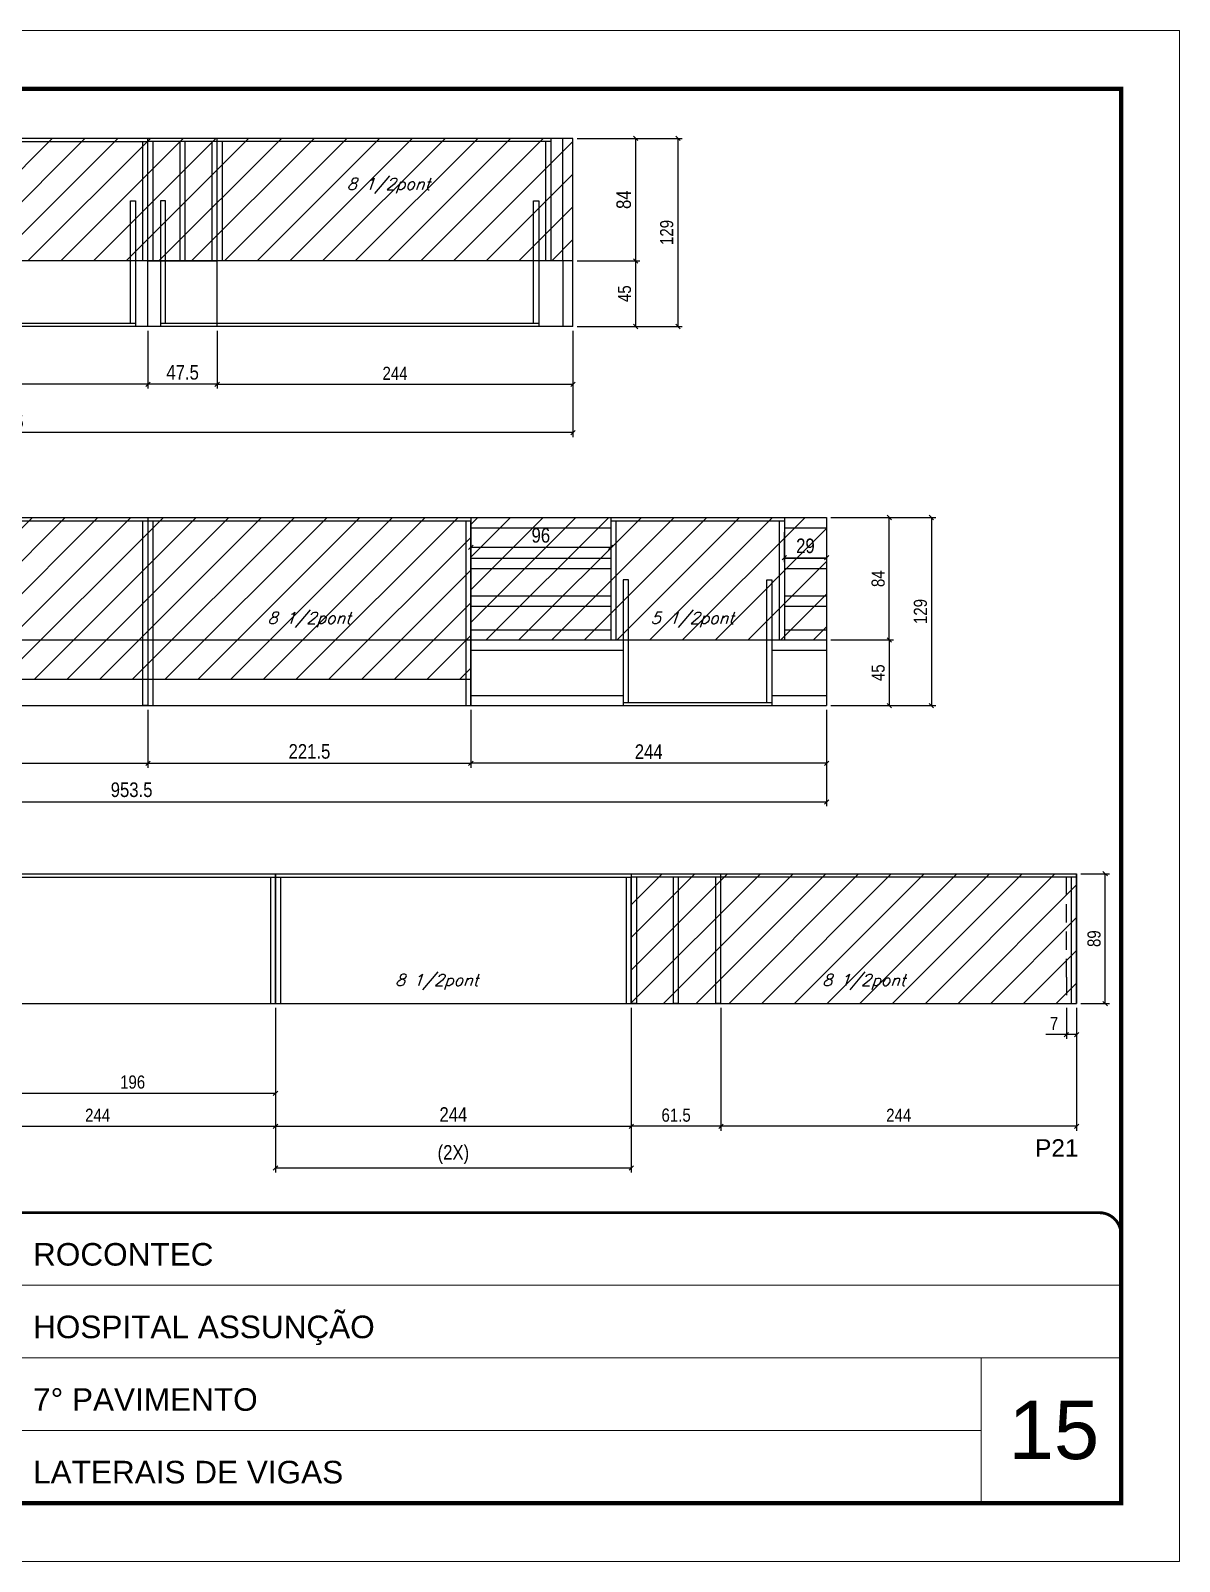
# Model space of a CAD drawing. Extents: x -20960 to -5926, y -2106 to 21915.
# Drawn here: x -8326 to -7538, y 17420 to 18470 of the extents above; entities that cross this region are included whole.
import ezdxf

# ---------------------------------------------------------------- set-up
doc = ezdxf.new("R2010")
doc.units = 0
for name, pattern in [('CONTINUO', [0]), ('DASHED', [0.75, 0.5, -0.25]), ('HIDDEN', [0.375, 0.25, -0.125])]:
    doc.linetypes.add(name, pattern=pattern)
for name, color, linetype in [('5', 5, 'Continuous'), ('COTA', 241, 'Continuous'), ('Painéis', 200, 'Continuous'), ('SARR_2.2x7', 40, 'Continuous'), ('SARR_3.5x7', 81, 'Continuous'), ('texto', 7, 'Continuous')]:
    doc.layers.add(name, color=color, linetype=linetype)
for name, color, linetype, lineweight in [('CARIMBO', 255, 'Continuous', 9), ('Folhas', 255, 'Continuous', 9), ('Hachura', 251, 'Continuous', 9), ('SARRAFO DE PRESSAO', 251, 'DASHED', 9)]:
    doc.layers.add(name, color=color, linetype=linetype, lineweight=lineweight)
doc.styles.add('ARIAL', font='arial.ttf')
doc.styles.add('COTA TECNICA', font='techl___.ttf', dxfattribs={"height": 10})
doc.styles.add('COTA TECNICA-50', font='techl___.ttf', dxfattribs={"height": 9})
doc.styles.add('Romans', font='romans.shx')
doc.styles.get("Standard").update_dxf_attribs({"font": 'arial.ttf'})
doc.dimstyles.new('COTA PAINEL-50', dxfattribs={"dimtxt": 9, "dimasz": 3, "dimexe": 3, "dimexo": 3, "dimgap": 3, "dimtad": 1, "dimdec": 1, "dimzin": 12, "dimdsep": 46, "dimtxsty": 'COTA TECNICA-50', "dimblk1": 'OBLIQUE', "dimblk2": 'OBLIQUE', "dimsah": 1, "dimcen": 0.9, "dimclrd": 4, "dimclre": 4, "dimclrt": 240, "dimadec": 1, "dimazin": 3, "dimtfac": 1, "dimtdec": 1, "dimtmove": 0, "dimatfit": 3, "dimfxl": 1, "dimtolj": 1, "dimtzin": 12, "dimarcsym": 0})
doc.dimstyles.new('PAINEL', dxfattribs={"dimtxt": 10, "dimasz": 3, "dimexe": 3, "dimexo": 3, "dimgap": 3, "dimtad": 1, "dimdec": 1, "dimzin": 12, "dimdsep": 46, "dimtxsty": 'COTA TECNICA', "dimblk1": 'OBLIQUE', "dimblk2": 'OBLIQUE', "dimsah": 1, "dimcen": 0.9, "dimclrd": 4, "dimclre": 4, "dimclrt": 240, "dimadec": 1, "dimazin": 3, "dimtfac": 1, "dimtdec": 1, "dimtmove": 0, "dimatfit": 3, "dimfxl": 1, "dimtolj": 1, "dimtzin": 12, "dimarcsym": 0})

# ---------------------------------------------------------------- blocks, each defined once
blk = doc.blocks.new('9999999999')
at = {"color": 30, "linetype": 'CONTINUO'}
for p, q in [((98564.6, 34379.6), (99584, 34379.6)), ((98564.6, 34329.8), (99488, 34329.8)), ((99584, 34329.8), (99488, 34329.8)), ((99488, 34329.8), (99488, 34230.2)), ((98564.6, 34280), (99488, 34280))]:
    blk.add_line(p, q, dxfattribs=at)
at = {"color": 30, "linetype": 'CONTINUO', "const_width": 2}
blk.add_lwpolyline([(99584, 34230.2), (99584, 34414.4, 0.414214), (99569, 34429.4), (98229, 34429.4, 0.414214), (98214, 34414.4), (98214, 34245.2, 0.414214), (98229, 34230.2), (99584, 34230.2)], format="xyb", dxfattribs=at)
at = {"layer": 'Folhas'}
blk.add_lwpolyline([(98139, 34190.2), (99624, 34190.2), (99624, 35240.2), (98139, 35240.2)], close=True, dxfattribs=at)
at = {"layer": 'Folhas', "color": 30, "const_width": 3}
blk.add_lwpolyline([(98214, 34230.2), (99584, 34230.2), (99584, 35200.2), (98214, 35200.2)], close=True, dxfattribs=at)
at = {"color": 7, "linetype": 'Continuous', "ltscale": 5, "style": 'ARIAL'}
for s, height, p in [('ROCONTEC', 15.48, (98837.7, 34393.1)), ('HOSPITAL ASSUNÇÃO', 15.483, (98837.7, 34343.3)), ('7° PAVIMENTO', 15.483, (98837.7, 34293.5)), ('LATERAIS DE VIGAS', 15.483, (98837.7, 34243.7))]:
    blk.add_text(s, height=height, dxfattribs=at).set_placement(p)
blk = doc.blocks.new('_Oblique')
at = {"color": 0, "linetype": 'ByBlock', "lineweight": -2}
blk.add_line((-0.5, -0.5), (0.5, 0.5), dxfattribs=at)
blk = doc.blocks.new('*D1792')
at = {"layer": 'COTA', "color": 4, "linetype": 'ByBlock', "lineweight": -2, "transparency": 16777216}
for p, q in [((-8246, 18263.7), (-8246, 18224.1)), ((-8198.5, 18263.7), (-8198.5, 18224.1)), ((-8198.5, 18227.1), (-8246, 18227.1))]:
    blk.add_line(p, q, dxfattribs=at)
at = {"layer": 'Defpoints', "color": 0, "linetype": 'ByBlock', "transparency": 16777216}
for p in [(-8246, 18266.7), (-8198.5, 18266.7), (-8246, 18227.1)]:
    blk.add_point(p, dxfattribs=at)
at = {"layer": 'COTA', "color": 4, "linetype": 'ByBlock', "lineweight": -2, "transparency": 16777216, "xscale": 3, "yscale": 3, "zscale": 3, "rotation": 180}
blk.add_blockref('_Oblique', (-8246, 18227.1), dxfattribs=at)
at = {"layer": 'COTA', "color": 4, "linetype": 'ByBlock', "lineweight": -2, "transparency": 16777216, "xscale": 3, "yscale": 3, "zscale": 3}
blk.add_blockref('_Oblique', (-8198.5, 18227.1), dxfattribs=at)
at = {"layer": 'COTA', "color": 240, "linetype": 'ByBlock', "transparency": 16777216, "insert": (-8222.2, 18235.2), "char_height": 10, "attachment_point": 5, "style": 'COTA TECNICA'}
blk.add_mtext('\\A1;47.5', dxfattribs=at)
blk = doc.blocks.new('*D1793')
at = {"layer": 'COTA', "color": 4, "linetype": 'ByBlock', "lineweight": -2, "transparency": 16777216}
for p, q in [((-8490, 18263.7), (-8490, 18224.1)), ((-8246, 18263.7), (-8246, 18224.1)), ((-8246, 18227.1), (-8490, 18227.1))]:
    blk.add_line(p, q, dxfattribs=at)
at = {"layer": 'Defpoints', "color": 0, "linetype": 'ByBlock', "transparency": 16777216}
for p in [(-8490, 18266.7), (-8246, 18266.7), (-8490, 18227.1)]:
    blk.add_point(p, dxfattribs=at)
at = {"layer": 'COTA', "color": 4, "linetype": 'ByBlock', "lineweight": -2, "transparency": 16777216, "xscale": 3, "yscale": 3, "zscale": 3, "rotation": 180}
blk.add_blockref('_Oblique', (-8490, 18227.1), dxfattribs=at)
at = {"layer": 'COTA', "color": 4, "linetype": 'ByBlock', "lineweight": -2, "transparency": 16777216, "xscale": 3, "yscale": 3, "zscale": 3}
blk.add_blockref('_Oblique', (-8246, 18227.1), dxfattribs=at)
at = {"layer": 'COTA', "color": 240, "linetype": 'ByBlock', "transparency": 16777216, "insert": (-8368, 18235.1), "char_height": 10, "attachment_point": 5, "style": 'COTA TECNICA'}
blk.add_mtext('\\A1;244', dxfattribs=at)
blk = doc.blocks.new('*D1819')
at = {"layer": 'COTA', "color": 4, "linetype": 'ByBlock', "lineweight": -2, "transparency": 16777216}
for p, q in [((-7951.5, 18395.7), (-7908.5, 18395.7)), ((-7911.5, 18395.7), (-7911.5, 18311.7)), ((-7951.5, 18311.7), (-7908.5, 18311.7))]:
    blk.add_line(p, q, dxfattribs=at)
at = {"layer": 'Defpoints', "color": 0, "linetype": 'ByBlock', "transparency": 16777216}
for p in [(-7954.5, 18395.7), (-7954.5, 18311.7), (-7911.5, 18311.7)]:
    blk.add_point(p, dxfattribs=at)
at = {"layer": 'COTA', "color": 4, "linetype": 'ByBlock', "lineweight": -2, "transparency": 16777216, "xscale": 3, "yscale": 3, "zscale": 3}
for p, rotation in [((-7911.5, 18395.7), 90), ((-7911.5, 18311.7), 270)]:
    blk.add_blockref('_Oblique', p, dxfattribs=dict(at, rotation=rotation))
at = {"layer": 'COTA', "color": 240, "linetype": 'ByBlock', "transparency": 16777216, "insert": (-7919.6, 18353.7), "char_height": 10, "attachment_point": 5, "rotation": 90, "style": 'COTA TECNICA'}
blk.add_mtext('\\A1;84', dxfattribs=at)
blk = doc.blocks.new('*D1796')
at = {"layer": 'COTA', "color": 4, "lineweight": -2, "transparency": 16777216}
for p, q in [((-8490, 18003.7), (-8490, 17964.1)), ((-8246, 18003.7), (-8246, 17964.1)), ((-8490, 17967.1), (-8246, 17967.1))]:
    blk.add_line(p, q, dxfattribs=at)
at = {"layer": 'Defpoints', "color": 0, "transparency": 16777216}
for p in [(-8490, 18006.7), (-8246, 18006.7), (-8246, 17967.1)]:
    blk.add_point(p, dxfattribs=at)
at = {"layer": 'COTA', "color": 4, "lineweight": -2, "transparency": 16777216, "xscale": 3, "yscale": 3, "zscale": 3, "rotation": 180}
blk.add_blockref('_Oblique', (-8490, 17967.1), dxfattribs=at)
at = {"layer": 'COTA', "color": 4, "lineweight": -2, "transparency": 16777216, "xscale": 3, "yscale": 3, "zscale": 3}
blk.add_blockref('_Oblique', (-8246, 17967.1), dxfattribs=at)
at = {"layer": 'COTA', "color": 240, "transparency": 16777216, "insert": (-8368, 17975.1), "char_height": 10, "attachment_point": 5, "style": 'COTA TECNICA'}
blk.add_mtext('\\A1;244', dxfattribs=at)
blk = doc.blocks.new('*D1797')
at = {"layer": 'COTA', "color": 4, "lineweight": -2, "transparency": 16777216}
for p, q in [((-8734, 18003.7), (-8734, 17937.6)), ((-7780.5, 18003.7), (-7780.5, 17937.6)), ((-8734, 17940.6), (-7780.5, 17940.6))]:
    blk.add_line(p, q, dxfattribs=at)
at = {"layer": 'Defpoints', "color": 0, "transparency": 16777216}
for p in [(-8734, 18006.7), (-7780.5, 18006.7), (-7780.5, 17940.6)]:
    blk.add_point(p, dxfattribs=at)
at = {"layer": 'COTA', "color": 4, "lineweight": -2, "transparency": 16777216, "xscale": 3, "yscale": 3, "zscale": 3, "rotation": 180}
blk.add_blockref('_Oblique', (-8734, 17940.6), dxfattribs=at)
at = {"layer": 'COTA', "color": 4, "lineweight": -2, "transparency": 16777216, "xscale": 3, "yscale": 3, "zscale": 3}
blk.add_blockref('_Oblique', (-7780.5, 17940.6), dxfattribs=at)
at = {"layer": 'COTA', "color": 240, "transparency": 16777216, "insert": (-8257.2, 17948.9), "char_height": 10, "attachment_point": 5, "style": 'COTA TECNICA'}
blk.add_mtext('\\A1;953.5', dxfattribs=at)
blk = doc.blocks.new('*D1798')
at = {"layer": 'COTA', "color": 4, "lineweight": -2, "ltscale": 25, "transparency": 16777216}
for p, q in [((-8246, 18003.7), (-8246, 17964.1)), ((-8024.5, 18003.7), (-8024.5, 17964.1)), ((-8246, 17967.1), (-8024.5, 17967.1))]:
    blk.add_line(p, q, dxfattribs=at)
at = {"layer": 'Defpoints', "color": 0, "ltscale": 25, "transparency": 16777216}
for p in [(-8246, 18006.7), (-8024.5, 18006.7), (-8024.5, 17967.1)]:
    blk.add_point(p, dxfattribs=at)
at = {"layer": 'COTA', "color": 4, "lineweight": -2, "ltscale": 25, "transparency": 16777216, "xscale": 3, "yscale": 3, "zscale": 3, "rotation": 180}
blk.add_blockref('_Oblique', (-8246, 17967.1), dxfattribs=at)
at = {"layer": 'COTA', "color": 4, "lineweight": -2, "ltscale": 25, "transparency": 16777216, "xscale": 3, "yscale": 3, "zscale": 3}
blk.add_blockref('_Oblique', (-8024.5, 17967.1), dxfattribs=at)
at = {"layer": 'COTA', "color": 240, "ltscale": 25, "transparency": 16777216, "insert": (-8135.2, 17975.2), "char_height": 10, "attachment_point": 5, "style": 'COTA TECNICA'}
blk.add_mtext('\\A1;221.5', dxfattribs=at)
blk = doc.blocks.new('*D1799')
at = {"layer": 'COTA', "color": 4, "lineweight": -2, "ltscale": 25, "transparency": 16777216}
for p, q in [((-8158.5, 17799.3), (-8158.5, 17715.1)), ((-7914.5, 17799.3), (-7914.5, 17715.1)), ((-8158.5, 17718.1), (-7914.5, 17718.1))]:
    blk.add_line(p, q, dxfattribs=at)
at = {"layer": 'Defpoints', "color": 0, "ltscale": 25, "transparency": 16777216}
for p in [(-8158.5, 17802.3), (-7914.5, 17802.3), (-7914.5, 17718.1)]:
    blk.add_point(p, dxfattribs=at)
at = {"layer": 'COTA', "color": 4, "lineweight": -2, "ltscale": 25, "transparency": 16777216, "xscale": 3, "yscale": 3, "zscale": 3, "rotation": 180}
blk.add_blockref('_Oblique', (-8158.5, 17718.1), dxfattribs=at)
at = {"layer": 'COTA', "color": 4, "lineweight": -2, "ltscale": 25, "transparency": 16777216, "xscale": 3, "yscale": 3, "zscale": 3}
blk.add_blockref('_Oblique', (-7914.5, 17718.1), dxfattribs=at)
at = {"layer": 'COTA', "color": 240, "ltscale": 25, "transparency": 16777216, "insert": (-8036.5, 17726.2), "char_height": 10, "attachment_point": 5, "style": 'COTA TECNICA'}
blk.add_mtext('\\A1;244', dxfattribs=at)
blk = doc.blocks.new('*D1820')
at = {"layer": 'COTA', "color": 4, "lineweight": -2, "ltscale": 25, "transparency": 16777216}
for p, q in [((-8024.5, 18125.7), (-8024.5, 18112.2)), ((-7928.5, 18125.7), (-7928.5, 18112.2)), ((-7928.5, 18115.2), (-8024.5, 18115.2))]:
    blk.add_line(p, q, dxfattribs=at)
at = {"layer": 'Defpoints', "color": 0, "ltscale": 25, "transparency": 16777216}
for p in [(-8024.5, 18128.7), (-7928.5, 18128.7), (-8024.5, 18115.2)]:
    blk.add_point(p, dxfattribs=at)
at = {"layer": 'COTA', "color": 4, "lineweight": -2, "ltscale": 25, "transparency": 16777216, "xscale": 3, "yscale": 3, "zscale": 3, "rotation": 180}
blk.add_blockref('_Oblique', (-8024.5, 18115.2), dxfattribs=at)
at = {"layer": 'COTA', "color": 4, "lineweight": -2, "ltscale": 25, "transparency": 16777216, "xscale": 3, "yscale": 3, "zscale": 3}
blk.add_blockref('_Oblique', (-7928.5, 18115.2), dxfattribs=at)
at = {"layer": 'COTA', "color": 240, "ltscale": 25, "transparency": 16777216, "insert": (-7976.5, 18123.4), "char_height": 10, "attachment_point": 5, "style": 'COTA TECNICA'}
blk.add_mtext('\\A1;96', dxfattribs=at)
blk = doc.blocks.new('*D1821')
at = {"layer": 'COTA', "color": 4, "lineweight": -2, "ltscale": 25, "transparency": 16777216}
for p, q in [((-7809.5, 18125.7), (-7809.5, 18105.1)), ((-7780.5, 18125.7), (-7780.5, 18105.1)), ((-7809.5, 18108.1), (-7780.5, 18108.1))]:
    blk.add_line(p, q, dxfattribs=at)
at = {"layer": 'Defpoints', "color": 0, "ltscale": 25, "transparency": 16777216}
for p in [(-7809.5, 18128.7), (-7780.5, 18128.7), (-7780.5, 18108.1)]:
    blk.add_point(p, dxfattribs=at)
at = {"layer": 'COTA', "color": 4, "lineweight": -2, "ltscale": 25, "transparency": 16777216, "xscale": 3, "yscale": 3, "zscale": 3, "rotation": 180}
blk.add_blockref('_Oblique', (-7809.5, 18108.1), dxfattribs=at)
at = {"layer": 'COTA', "color": 4, "lineweight": -2, "ltscale": 25, "transparency": 16777216, "xscale": 3, "yscale": 3, "zscale": 3}
blk.add_blockref('_Oblique', (-7780.5, 18108.1), dxfattribs=at)
at = {"layer": 'COTA', "color": 240, "ltscale": 25, "transparency": 16777216, "insert": (-7795, 18116.2), "char_height": 10, "attachment_point": 5, "style": 'COTA TECNICA'}
blk.add_mtext('\\A1;29', dxfattribs=at)
blk = doc.blocks.new('*D1800')
at = {"layer": 'COTA', "color": 4, "lineweight": -2, "ltscale": 25, "transparency": 16777216}
for p, q in [((-8158.5, 17799.3), (-8158.5, 17686.5)), ((-7914.5, 17799.3), (-7914.5, 17686.5)), ((-8158.5, 17689.5), (-7914.5, 17689.5))]:
    blk.add_line(p, q, dxfattribs=at)
at = {"layer": 'Defpoints', "color": 0, "ltscale": 25, "transparency": 16777216}
for p in [(-8158.5, 17802.3), (-7914.5, 17802.3), (-7914.5, 17689.5)]:
    blk.add_point(p, dxfattribs=at)
at = {"layer": 'COTA', "color": 4, "lineweight": -2, "ltscale": 25, "transparency": 16777216, "xscale": 3, "yscale": 3, "zscale": 3, "rotation": 180}
blk.add_blockref('_Oblique', (-8158.5, 17689.5), dxfattribs=at)
at = {"layer": 'COTA', "color": 4, "lineweight": -2, "ltscale": 25, "transparency": 16777216, "xscale": 3, "yscale": 3, "zscale": 3}
blk.add_blockref('_Oblique', (-7914.5, 17689.5), dxfattribs=at)
at = {"layer": 'COTA', "color": 240, "ltscale": 25, "transparency": 16777216, "insert": (-8036.5, 17698.7), "char_height": 10, "attachment_point": 5, "style": 'COTA TECNICA'}
blk.add_mtext('\\A1;(2X)', dxfattribs=at)
blk = doc.blocks.new('*D1801')
at = {"layer": 'COTA', "color": 4, "lineweight": -2, "ltscale": 25, "transparency": 16777216}
for p, q in [((-8024.5, 18003.7), (-8024.5, 17964.1)), ((-7780.5, 18003.7), (-7780.5, 17964.1)), ((-7780.5, 17967.1), (-8024.5, 17967.1))]:
    blk.add_line(p, q, dxfattribs=at)
at = {"layer": 'Defpoints', "color": 0, "ltscale": 25, "transparency": 16777216}
for p in [(-8024.5, 18006.7), (-7780.5, 18006.7), (-8024.5, 17967.1)]:
    blk.add_point(p, dxfattribs=at)
at = {"layer": 'COTA', "color": 4, "lineweight": -2, "ltscale": 25, "transparency": 16777216, "xscale": 3, "yscale": 3, "zscale": 3, "rotation": 180}
blk.add_blockref('_Oblique', (-8024.5, 17967.1), dxfattribs=at)
at = {"layer": 'COTA', "color": 4, "lineweight": -2, "ltscale": 25, "transparency": 16777216, "xscale": 3, "yscale": 3, "zscale": 3}
blk.add_blockref('_Oblique', (-7780.5, 17967.1), dxfattribs=at)
at = {"layer": 'COTA', "color": 240, "ltscale": 25, "transparency": 16777216, "insert": (-7902.5, 17975.1), "char_height": 10, "attachment_point": 5, "style": 'COTA TECNICA'}
blk.add_mtext('\\A1;244', dxfattribs=at)
blk = doc.blocks.new('*D1804')
at = {"layer": 'COTA', "color": 4, "lineweight": -2, "transparency": 16777216}
for p, q in [((-8198.5, 18263.7), (-8198.5, 18224.1)), ((-7954.5, 18263.7), (-7954.5, 18224.1)), ((-8198.5, 18227.1), (-7954.5, 18227.1))]:
    blk.add_line(p, q, dxfattribs=at)
at = {"layer": 'Defpoints', "color": 0, "transparency": 16777216}
for p in [(-8198.5, 18266.7), (-7954.5, 18266.7), (-7954.5, 18227.1)]:
    blk.add_point(p, dxfattribs=at)
at = {"layer": 'COTA', "color": 4, "lineweight": -2, "transparency": 16777216, "xscale": 3, "yscale": 3, "zscale": 3, "rotation": 180}
blk.add_blockref('_Oblique', (-8198.5, 18227.1), dxfattribs=at)
at = {"layer": 'COTA', "color": 4, "lineweight": -2, "transparency": 16777216, "xscale": 3, "yscale": 3, "zscale": 3}
blk.add_blockref('_Oblique', (-7954.5, 18227.1), dxfattribs=at)
at = {"layer": 'COTA', "color": 240, "transparency": 16777216, "insert": (-8076.5, 18234.6), "char_height": 9, "attachment_point": 5, "style": 'COTA TECNICA-50'}
blk.add_mtext('\\A1;244', dxfattribs=at)
blk = doc.blocks.new('*D1823')
at = {"layer": 'COTA', "color": 4, "lineweight": -2, "transparency": 16777216}
for p, q in [((-7777.5, 18135.7), (-7734.5, 18135.7)), ((-7737.5, 18051.7), (-7737.5, 18135.7)), ((-7777.5, 18051.7), (-7734.5, 18051.7))]:
    blk.add_line(p, q, dxfattribs=at)
at = {"layer": 'Defpoints', "color": 0, "transparency": 16777216}
for p in [(-7780.5, 18135.7), (-7737.5, 18135.7), (-7780.5, 18051.7)]:
    blk.add_point(p, dxfattribs=at)
at = {"layer": 'COTA', "color": 4, "lineweight": -2, "transparency": 16777216, "xscale": 3, "yscale": 3, "zscale": 3}
for p, rotation in [((-7737.5, 18135.7), 90), ((-7737.5, 18051.7), 270)]:
    blk.add_blockref('_Oblique', p, dxfattribs=dict(at, rotation=rotation))
at = {"layer": 'COTA', "color": 240, "transparency": 16777216, "insert": (-7745.1, 18093.7), "char_height": 9, "attachment_point": 5, "rotation": 90, "style": 'COTA TECNICA-50'}
blk.add_mtext('\\A1;84', dxfattribs=at)
blk = doc.blocks.new('*D1805')
at = {"layer": 'COTA', "color": 4, "lineweight": -2, "transparency": 16777216}
for p, q in [((-8734, 18263.7), (-8734, 18190.9)), ((-7954.5, 18263.7), (-7954.5, 18190.9)), ((-7954.5, 18193.9), (-8734, 18193.9))]:
    blk.add_line(p, q, dxfattribs=at)
at = {"layer": 'Defpoints', "color": 0, "transparency": 16777216}
for p in [(-8734, 18266.7), (-7954.5, 18266.7), (-8734, 18193.9)]:
    blk.add_point(p, dxfattribs=at)
at = {"layer": 'COTA', "color": 4, "lineweight": -2, "transparency": 16777216, "xscale": 3, "yscale": 3, "zscale": 3, "rotation": 180}
blk.add_blockref('_Oblique', (-8734, 18193.9), dxfattribs=at)
at = {"layer": 'COTA', "color": 4, "lineweight": -2, "transparency": 16777216, "xscale": 3, "yscale": 3, "zscale": 3}
blk.add_blockref('_Oblique', (-7954.5, 18193.9), dxfattribs=at)
at = {"layer": 'COTA', "color": 240, "transparency": 16777216, "insert": (-8344.2, 18201.5), "char_height": 9, "attachment_point": 5, "style": 'COTA TECNICA-50'}
blk.add_mtext('\\A1;779.5', dxfattribs=at)
blk = doc.blocks.new('*D1824')
at = {"layer": 'COTA', "color": 4, "lineweight": -2, "transparency": 16777216}
for p, q in [((-7951.5, 18395.7), (-7879.5, 18395.7)), ((-7882.5, 18395.7), (-7882.5, 18266.7)), ((-7951.5, 18266.7), (-7879.5, 18266.7))]:
    blk.add_line(p, q, dxfattribs=at)
at = {"layer": 'Defpoints', "color": 0, "transparency": 16777216}
for p in [(-7954.5, 18395.7), (-7954.5, 18266.7), (-7882.5, 18266.7)]:
    blk.add_point(p, dxfattribs=at)
at = {"layer": 'COTA', "color": 4, "lineweight": -2, "transparency": 16777216, "xscale": 3, "yscale": 3, "zscale": 3}
for p, rotation in [((-7882.5, 18395.7), 90), ((-7882.5, 18266.7), 270)]:
    blk.add_blockref('_Oblique', p, dxfattribs=dict(at, rotation=rotation))
at = {"layer": 'COTA', "color": 240, "transparency": 16777216, "insert": (-7890.1, 18331.2), "char_height": 9, "attachment_point": 5, "rotation": 90, "style": 'COTA TECNICA-50'}
blk.add_mtext('\\A1;129', dxfattribs=at)
blk = doc.blocks.new('*D1806')
at = {"layer": 'COTA', "color": 4, "lineweight": -2, "transparency": 16777216}
for p, q in [((-7951.5, 18311.7), (-7908.5, 18311.7)), ((-7911.5, 18311.7), (-7911.5, 18266.7)), ((-7951.5, 18266.7), (-7908.5, 18266.7))]:
    blk.add_line(p, q, dxfattribs=at)
at = {"layer": 'Defpoints', "color": 0, "transparency": 16777216}
for p in [(-7954.5, 18311.7), (-7954.5, 18266.7), (-7911.5, 18266.7)]:
    blk.add_point(p, dxfattribs=at)
at = {"layer": 'COTA', "color": 4, "lineweight": -2, "transparency": 16777216, "xscale": 3, "yscale": 3, "zscale": 3}
for p, rotation in [((-7911.5, 18311.7), 90), ((-7911.5, 18266.7), 270)]:
    blk.add_blockref('_Oblique', p, dxfattribs=dict(at, rotation=rotation))
at = {"layer": 'COTA', "color": 240, "transparency": 16777216, "insert": (-7919.1, 18289.2), "char_height": 9, "attachment_point": 5, "rotation": 90, "style": 'COTA TECNICA-50'}
blk.add_mtext('\\A1;45', dxfattribs=at)
blk = doc.blocks.new('*D1807')
at = {"layer": 'COTA', "color": 4, "lineweight": -2, "transparency": 16777216}
for p, q in [((-7777.5, 18135.7), (-7705.6, 18135.7)), ((-7708.6, 18135.7), (-7708.6, 18006.7)), ((-7777.5, 18006.7), (-7705.6, 18006.7))]:
    blk.add_line(p, q, dxfattribs=at)
at = {"layer": 'Defpoints', "color": 0, "transparency": 16777216}
for p in [(-7780.5, 18135.7), (-7780.5, 18006.7), (-7708.6, 18006.7)]:
    blk.add_point(p, dxfattribs=at)
at = {"layer": 'COTA', "color": 4, "lineweight": -2, "transparency": 16777216, "xscale": 3, "yscale": 3, "zscale": 3}
for p, rotation in [((-7708.6, 18135.7), 90), ((-7708.6, 18006.7), 270)]:
    blk.add_blockref('_Oblique', p, dxfattribs=dict(at, rotation=rotation))
at = {"layer": 'COTA', "color": 240, "transparency": 16777216, "insert": (-7716.1, 18071.2), "char_height": 9, "attachment_point": 5, "rotation": 90, "style": 'COTA TECNICA-50'}
blk.add_mtext('\\A1;129', dxfattribs=at)
blk = doc.blocks.new('*D1808')
at = {"layer": 'COTA', "color": 4, "lineweight": -2, "transparency": 16777216}
for p, q in [((-7777.5, 18051.7), (-7734.5, 18051.7)), ((-7737.5, 18051.7), (-7737.5, 18006.7)), ((-7777.5, 18006.7), (-7734.5, 18006.7))]:
    blk.add_line(p, q, dxfattribs=at)
at = {"layer": 'Defpoints', "color": 0, "transparency": 16777216}
for p in [(-7780.5, 18051.7), (-7780.5, 18006.7), (-7737.5, 18006.7)]:
    blk.add_point(p, dxfattribs=at)
at = {"layer": 'COTA', "color": 4, "lineweight": -2, "transparency": 16777216, "xscale": 3, "yscale": 3, "zscale": 3}
for p, rotation in [((-7737.5, 18051.7), 90), ((-7737.5, 18006.7), 270)]:
    blk.add_blockref('_Oblique', p, dxfattribs=dict(at, rotation=rotation))
at = {"layer": 'COTA', "color": 240, "transparency": 16777216, "insert": (-7745.1, 18029.2), "char_height": 9, "attachment_point": 5, "rotation": 90, "style": 'COTA TECNICA-50'}
blk.add_mtext('\\A1;45', dxfattribs=at)
blk = doc.blocks.new('*D1812')
at = {"layer": 'COTA', "color": 4, "lineweight": -2, "transparency": 16777216}
for p, q in [((-7853, 17799.3), (-7853, 17715.1)), ((-7609, 17799.3), (-7609, 17715.1)), ((-7609, 17718.1), (-7853, 17718.1))]:
    blk.add_line(p, q, dxfattribs=at)
at = {"layer": 'Defpoints', "color": 0, "transparency": 16777216}
for p in [(-7853, 17802.3), (-7609, 17802.3), (-7853, 17718.1)]:
    blk.add_point(p, dxfattribs=at)
at = {"layer": 'COTA', "color": 4, "lineweight": -2, "transparency": 16777216, "xscale": 3, "yscale": 3, "zscale": 3, "rotation": 180}
blk.add_blockref('_Oblique', (-7853, 17718.1), dxfattribs=at)
at = {"layer": 'COTA', "color": 4, "lineweight": -2, "transparency": 16777216, "xscale": 3, "yscale": 3, "zscale": 3}
blk.add_blockref('_Oblique', (-7609, 17718.1), dxfattribs=at)
at = {"layer": 'COTA', "color": 240, "transparency": 16777216, "insert": (-7731, 17725.7), "char_height": 9, "attachment_point": 5, "style": 'COTA TECNICA-50'}
blk.add_mtext('\\A1;244', dxfattribs=at)
blk = doc.blocks.new('*D1813')
at = {"layer": 'COTA', "color": 4, "lineweight": -2, "transparency": 16777216}
for p, q in [((-7914.5, 17799.3), (-7914.5, 17715.1)), ((-7853, 17799.3), (-7853, 17715.1)), ((-7853, 17718.1), (-7914.5, 17718.1))]:
    blk.add_line(p, q, dxfattribs=at)
at = {"layer": 'Defpoints', "color": 0, "transparency": 16777216}
for p in [(-7914.5, 17802.3), (-7853, 17802.3), (-7914.5, 17718.1)]:
    blk.add_point(p, dxfattribs=at)
at = {"layer": 'COTA', "color": 4, "lineweight": -2, "transparency": 16777216, "xscale": 3, "yscale": 3, "zscale": 3, "rotation": 180}
blk.add_blockref('_Oblique', (-7914.5, 17718.1), dxfattribs=at)
at = {"layer": 'COTA', "color": 4, "lineweight": -2, "transparency": 16777216, "xscale": 3, "yscale": 3, "zscale": 3}
blk.add_blockref('_Oblique', (-7853, 17718.1), dxfattribs=at)
at = {"layer": 'COTA', "color": 240, "transparency": 16777216, "insert": (-7883.7, 17725.7), "char_height": 9, "attachment_point": 5, "style": 'COTA TECNICA-50'}
blk.add_mtext('\\A1;61.5', dxfattribs=at)
blk = doc.blocks.new('*D1814')
at = {"layer": 'COTA', "color": 4, "lineweight": -2, "transparency": 16777216}
for p, q in [((-7616, 17799.3), (-7616, 17778)), ((-7609, 17799.3), (-7609, 17778)), ((-7616, 17781), (-7630.1, 17781)), ((-7609, 17781), (-7616, 17781))]:
    blk.add_line(p, q, dxfattribs=at)
at = {"layer": 'Defpoints', "color": 0, "transparency": 16777216}
for p in [(-7616, 17802.3), (-7609, 17802.3), (-7616, 17781)]:
    blk.add_point(p, dxfattribs=at)
at = {"layer": 'COTA', "color": 4, "lineweight": -2, "transparency": 16777216, "xscale": 3, "yscale": 3, "zscale": 3, "rotation": 180}
blk.add_blockref('_Oblique', (-7616, 17781), dxfattribs=at)
at = {"layer": 'COTA', "color": 4, "lineweight": -2, "transparency": 16777216, "xscale": 3, "yscale": 3, "zscale": 3}
blk.add_blockref('_Oblique', (-7609, 17781), dxfattribs=at)
at = {"layer": 'COTA', "color": 240, "transparency": 16777216, "insert": (-7624.5, 17788.6), "char_height": 9, "attachment_point": 5, "style": 'COTA TECNICA-50'}
blk.add_mtext('\\A1;7', dxfattribs=at)
blk = doc.blocks.new('*D1815')
at = {"layer": 'COTA', "color": 4, "lineweight": -2, "transparency": 16777216}
for p, q in [((-7606, 17891.3), (-7586.4, 17891.3)), ((-7589.4, 17802.3), (-7589.4, 17891.3)), ((-7606, 17802.3), (-7586.4, 17802.3))]:
    blk.add_line(p, q, dxfattribs=at)
at = {"layer": 'Defpoints', "color": 0, "transparency": 16777216}
for p in [(-7609, 17891.3), (-7589.4, 17891.3), (-7609, 17802.3)]:
    blk.add_point(p, dxfattribs=at)
at = {"layer": 'COTA', "color": 4, "lineweight": -2, "transparency": 16777216, "xscale": 3, "yscale": 3, "zscale": 3}
for p, rotation in [((-7589.4, 17891.3), 90), ((-7589.4, 17802.3), 270)]:
    blk.add_blockref('_Oblique', p, dxfattribs=dict(at, rotation=rotation))
at = {"layer": 'COTA', "color": 240, "transparency": 16777216, "insert": (-7597, 17846.8), "char_height": 9, "attachment_point": 5, "rotation": 90, "style": 'COTA TECNICA-50'}
blk.add_mtext('\\A1;89', dxfattribs=at)
blk = doc.blocks.new('*D1816')
at = {"layer": 'COTA', "color": 4, "lineweight": -2, "transparency": 16777216}
for p, q in [((-8158.5, 17799.3), (-8158.5, 17715.1)), ((-8402.5, 17759), (-8402.5, 17715.1)), ((-8402.5, 17718.1), (-8158.5, 17718.1))]:
    blk.add_line(p, q, dxfattribs=at)
at = {"layer": 'Defpoints', "color": 0, "transparency": 16777216}
for p in [(-8158.5, 17802.3), (-8402.5, 17762), (-8158.5, 17718.1)]:
    blk.add_point(p, dxfattribs=at)
at = {"layer": 'COTA', "color": 4, "lineweight": -2, "transparency": 16777216, "xscale": 3, "yscale": 3, "zscale": 3, "rotation": 180}
blk.add_blockref('_Oblique', (-8402.5, 17718.1), dxfattribs=at)
at = {"layer": 'COTA', "color": 4, "lineweight": -2, "transparency": 16777216, "xscale": 3, "yscale": 3, "zscale": 3}
blk.add_blockref('_Oblique', (-8158.5, 17718.1), dxfattribs=at)
at = {"layer": 'COTA', "color": 240, "transparency": 16777216, "insert": (-8280.5, 17725.7), "char_height": 9, "attachment_point": 5, "style": 'COTA TECNICA-50'}
blk.add_mtext('\\A1;244', dxfattribs=at)
blk = doc.blocks.new('*D1817')
at = {"layer": 'COTA', "color": 4, "lineweight": -2, "transparency": 16777216}
for p, q in [((-8158.5, 17799.3), (-8158.5, 17737.8)), ((-8354.5, 17759), (-8354.5, 17737.8)), ((-8354.5, 17740.8), (-8158.5, 17740.8))]:
    blk.add_line(p, q, dxfattribs=at)
at = {"layer": 'Defpoints', "color": 0, "transparency": 16777216}
for p in [(-8158.5, 17802.3), (-8354.5, 17762), (-8158.5, 17740.8)]:
    blk.add_point(p, dxfattribs=at)
at = {"layer": 'COTA', "color": 4, "lineweight": -2, "transparency": 16777216, "xscale": 3, "yscale": 3, "zscale": 3, "rotation": 180}
blk.add_blockref('_Oblique', (-8354.5, 17740.8), dxfattribs=at)
at = {"layer": 'COTA', "color": 4, "lineweight": -2, "transparency": 16777216, "xscale": 3, "yscale": 3, "zscale": 3}
blk.add_blockref('_Oblique', (-8158.5, 17740.8), dxfattribs=at)
at = {"layer": 'COTA', "color": 240, "transparency": 16777216, "insert": (-8256.5, 17748.4), "char_height": 9, "attachment_point": 5, "style": 'COTA TECNICA-50'}
blk.add_mtext('\\A1;196', dxfattribs=at)

msp = doc.modelspace()

# ---------------------------------------------------------------- hatches: boundary and pattern name
at = {"layer": 'Hachura', "ltscale": 25}
h = msp.add_hatch(dxfattribs=at)
h.set_pattern_fill('ANSI31', color=256, scale=5)
h.set_pattern_definition([(45, (-149506.492, -14834.016), (-11.2253202, 11.2253202), [])])
h.paths.add_polyline_path([(-8733.97, 18395.73), (-8733.97, 18311.73), (-7954.46, 18311.73), (-7954.46, 18395.73)])
h = msp.add_hatch(dxfattribs=at)
h.set_pattern_fill('ANSI31', color=256, scale=5)
h.set_pattern_definition([(45, (-150215.992, -15094.034), (-11.2253202, 11.2253202), [])])
h.paths.add_polyline_path([(-8733.97, 18135.71), (-8733.97, 18024.71), (-8024.47, 18024.71), (-8024.47, 18135.71)])
h = msp.add_hatch(dxfattribs=at)
h.set_pattern_fill('ANSI31', color=256, scale=5)
h.set_pattern_definition([(45, (-149506.492, -15094.034), (-11.2253202, 11.2253202), [])])
h.paths.add_polyline_path([(-8024.47, 18135.71), (-8024.47, 18051.71), (-7780.47, 18051.71), (-7780.47, 18135.71)])
h = msp.add_hatch(dxfattribs=at)
h.set_pattern_fill('ANSI31', color=256, scale=5)
h.set_pattern_definition([(45, (-148930.984, -15338.485), (-11.2253202, 11.2253202), [])])
h.paths.add_polyline_path([(-7914.47, 17891.26), (-7914.48, 17802.4), (-7608.98, 17802.4), (-7608.97, 17891.26)])
h.paths.add_polyline_path([(-7914.47, 17807.26), (-7914.47, 17891.26)], flags=16)

# ---------------------------------------------------------------- linework, layer by layer
at = {"layer": 'Painéis', "linetype": 'ByBlock'}
for p, q in [((-7954.46, 18395.73), (-8733.97, 18395.73)), ((-8245.96, 18266.73), (-8245.96, 18395.73)), ((-8198.46, 18266.73), (-8198.46, 18395.73)), ((-7954.46, 18266.73), (-7954.46, 18395.73)), ((-7954.46, 18311.73), (-8733.97, 18311.73)), ((-7954.46, 18266.73), (-8733.97, 18266.73)), ((-8733.97, 18135.71), (-8024.47, 18135.71)), ((-8245.97, 18135.71), (-8245.97, 18024.71)), ((-8024.47, 18135.71), (-8024.47, 18006.71)), ((-8024.47, 18135.71), (-7780.47, 18135.71)), ((-7780.47, 18135.71), (-7780.47, 18006.71)), ((-8733.97, 18051.71), (-7780.47, 18051.71)), ((-8733.97, 18024.71), (-8024.47, 18024.71)), ((-8733.97, 18006.71), (-8024.47, 18006.71)), ((-8024.47, 18006.71), (-7780.47, 18006.71)), ((-8890.47, 17891.26), (-7608.97, 17891.26)), ((-8158.47, 17891.26), (-8158.47, 17802.26)), ((-7914.47, 17891.26), (-7914.47, 17802.28)), ((-7852.97, 17820.48), (-7852.97, 17891.26)), ((-7608.97, 17891.26), (-7608.97, 17802.28)), ((-8354.47, 17802.26), (-7914.47, 17802.26)), ((-7914.47, 17802.28), (-7608.97, 17802.28))]:
    msp.add_line(p, q, dxfattribs=at)
at = {"layer": 'Painéis', "ltscale": 25}
msp.add_line((-8158.47, 17802.26), (-8158.47, 17891.26), dxfattribs=at)
at = {"layer": 'Painéis', "linetype": 'ByBlock'}
msp.add_lwpolyline([(-8245.96, 18311.73), (-8198.46, 18311.73)], dxfattribs=at)
at = {"layer": 'SARR_2.2x7', "linetype": 'Continuous', "ltscale": 50}
for p, q in [((-8489.97, 18393.53), (-8245.96, 18393.53)), ((-8198.46, 18393.53), (-8245.96, 18393.53)), ((-7969.46, 18393.53), (-8198.46, 18393.53)), ((-7969.46, 18393.53), (-7969.46, 18395.73)), ((-7961.46, 18311.73), (-7961.46, 18395.73)), ((-7961.46, 18311.73), (-7961.46, 18266.73)), ((-8481.47, 18268.93), (-8254.47, 18268.93)), ((-8237.46, 18268.93), (-7977.96, 18268.93)), ((-8489.97, 18133.51), (-8245.97, 18133.51)), ((-8245.97, 18133.51), (-8024.47, 18133.51)), ((-7928.47, 18133.51), (-7809.47, 18133.51)), ((-8024.47, 18128.71), (-7928.47, 18128.71)), ((-7809.47, 18128.71), (-7780.47, 18128.71)), ((-8024.47, 18107.82), (-7928.47, 18107.82)), ((-7809.47, 18107.82), (-7780.47, 18107.82)), ((-8024.47, 18100.82), (-7928.47, 18100.82)), ((-7809.47, 18100.82), (-7780.47, 18100.82)), ((-8024.47, 18081.95), (-7928.47, 18081.95)), ((-7809.47, 18081.95), (-7780.47, 18081.95)), ((-8024.47, 18074.95), (-7928.47, 18074.95)), ((-7809.47, 18074.95), (-7780.47, 18074.95)), ((-8024.47, 18058.71), (-7928.47, 18058.71)), ((-7809.47, 18058.71), (-7780.47, 18058.71)), ((-8024.47, 18044.71), (-7919.97, 18044.71)), ((-7817.97, 18044.71), (-7780.47, 18044.71)), ((-8024.47, 18013.71), (-7919.97, 18013.71)), ((-7919.97, 18008.91), (-7817.97, 18008.91)), ((-7817.97, 18013.71), (-7780.47, 18013.71)), ((-8402.47, 17889.06), (-7914.47, 17889.06)), ((-7852.97, 17889.06), (-7914.47, 17889.06)), ((-7608.97, 17889.06), (-7852.97, 17889.06)), ((-7608.97, 17889.06), (-7608.97, 17891.26))]:
    msp.add_line(p, q, dxfattribs=at)
at = {"layer": 'SARR_2.2x7', "linetype": 'HIDDEN', "ltscale": 50}
for q in [(-7615.97, 17891.26), (-7615.97, 17802.28)]:
    msp.add_line((-7615.97, 17820.48), q, dxfattribs=at)
at = {"layer": 'SARR_3.5x7'}
for p, q in [((-8249.46, 18311.73), (-8249.46, 18393.53)), ((-8245.96, 18311.73), (-8245.96, 18393.53)), ((-8242.46, 18311.73), (-8242.46, 18393.53)), ((-8223.96, 18311.73), (-8223.96, 18393.53)), ((-8220.46, 18311.73), (-8220.46, 18393.53)), ((-8201.96, 18311.73), (-8201.96, 18393.53)), ((-8198.46, 18311.73), (-8198.46, 18393.53)), ((-8194.96, 18311.73), (-8194.96, 18393.53)), ((-7972.96, 18311.73), (-7972.96, 18393.53)), ((-7969.46, 18311.73), (-7969.46, 18393.53)), ((-8024.47, 18135.71), (-8024.47, 18006.71)), ((-7928.47, 18135.71), (-7928.47, 18051.71)), ((-7924.97, 18133.51), (-7924.97, 18051.71)), ((-7812.97, 18133.51), (-7812.97, 18051.71)), ((-7809.47, 18135.71), (-7809.47, 18051.71)), ((-8158.47, 17889.06), (-8158.47, 17802.26)), ((-8154.97, 17889.06), (-8154.97, 17802.26)), ((-7914.47, 17891.26), (-7914.47, 17802.26)), ((-7914.47, 17802.28), (-7914.47, 17889.06)), ((-7885.47, 17802.27), (-7885.47, 17889.06)), ((-7881.97, 17802.27), (-7881.97, 17889.06)), ((-7856.47, 17802.27), (-7856.47, 17889.06)), ((-7852.97, 17802.27), (-7852.97, 17889.06)), ((-7612.47, 17802.28), (-7612.47, 17889.06)), ((-7608.97, 17802.28), (-7608.97, 17889.06)), ((-7910.97, 17802.28), (-7914.47, 17802.28)), ((-7881.97, 17802.28), (-7885.47, 17802.28)), ((-7852.97, 17802.28), (-7856.47, 17802.28)), ((-7612.47, 17802.28), (-7608.97, 17802.28))]:
    msp.add_line(p, q, dxfattribs=at)
for points in [[(-8257.97, 18268.93), (-8257.97, 18352.93), (-8254.47, 18352.93), (-8254.47, 18266.73)], [(-8233.96, 18268.93), (-8233.96, 18352.93), (-8237.46, 18352.93), (-8237.46, 18266.73)], [(-7981.46, 18268.93), (-7981.46, 18352.93), (-7977.96, 18352.93), (-7977.96, 18266.73)], [(-8245.97, 18133.51), (-8245.97, 18006.71), (-8249.47, 18006.71), (-8249.47, 18133.51)], [(-8245.97, 18133.51), (-8245.97, 18006.71), (-8242.47, 18006.71), (-8242.47, 18133.51)], [(-8027.97, 18133.51), (-8027.97, 18006.71), (-8024.47, 18006.71), (-8024.47, 18133.51)], [(-7916.47, 18008.91), (-7916.47, 18092.91), (-7919.97, 18092.91), (-7919.97, 18006.71)], [(-7821.47, 18008.91), (-7821.47, 18092.91), (-7817.97, 18092.91), (-7817.97, 18006.71)], [(-8161.97, 17889.06), (-8161.97, 17802.26)], [(-8158.47, 17802.26), (-8158.47, 17891.26)], [(-7917.97, 17889.06), (-7917.97, 17802.26)], [(-7914.47, 17802.26), (-7914.47, 17889.06)], [(-7914.47, 17802.26), (-7914.47, 17889.06)], [(-7910.97, 17889.06), (-7910.97, 17802.28)]]:
    msp.add_lwpolyline(points, dxfattribs=at)

# ---------------------------------------------------------------- block references
at = {"layer": 'SARRAFO DE PRESSAO', "color": 6, "linetype": 'ByBlock'}
msp.add_blockref('9999999999', (-107162.48, -16770.54), dxfattribs=at)

# ---------------------------------------------------------------- texts
at = {"layer": '5', "linetype": 'Continuous'}
msp.add_text('P21', height=12, rotation=0.00004, dxfattribs=at).set_placement((-7637.49, 17697.24))
at = {"layer": 'CARIMBO', "style": 'ARIAL'}
msp.add_text('15', height=40, dxfattribs=at).set_placement((-7655.64, 17489.81))
at = {"layer": 'texto', "color": 2, "char_height": 8, "attachment_point": 5, "style": 'Romans'}
for s, insert in [('{\\Q19;\\C256;8 1/2pont}', (-8081.04, 18363.23)), ('{\\Q19;\\C256;8 1/2pont}', (-8135.41, 18065.54)), ('{\\Q19;\\C256;5 1/2pont}', (-7872.61, 18065.54)), ('{\\Q19;\\C256;8 1/2pont}', (-8047.91, 17817.12)), ('{\\Q19;\\C256;8 1/2pont}', (-7754.95, 17817.12))]:
    msp.add_mtext(s, dxfattribs=dict(at, insert=insert))

# ---------------------------------------------------------------- dimensions: what is measured, and where the dimension line sits
at = {"layer": 'COTA', "linetype": 'ByBlock'}
for base, p1, p2, angle, picture, middle in [((-7911.48, 18311.73), (-7954.46, 18395.73), (-7954.46, 18311.73), 90, '*D1819', (-7919.58, 18353.73)), ((-8245.96, 18227.06), (-8198.46, 18266.73), (-8245.96, 18266.73), 180, '*D1792', (-8222.21, 18235.17))]:
    dim = msp.add_linear_dim(base=base, p1=p1, p2=p2, angle=angle, dimstyle='PAINEL', dxfattribs=at)
    dim.commit()
    dim.dimension.update_dxf_attribs({"geometry": picture, "text_midpoint": middle})
at = {"layer": 'COTA'}
for base, p1, p2, picture, middle in [((-7882.55, 18266.73), (-7954.46, 18395.73), (-7954.46, 18266.73), '*D1824', (-7890.13, 18331.23)), ((-7911.48, 18266.73), (-7954.46, 18311.73), (-7954.46, 18266.73), '*D1806', (-7919.08, 18289.23)), ((-7737.5, 18135.71), (-7780.47, 18051.71), (-7780.47, 18135.71), '*D1823', (-7745.08, 18093.71)), ((-7708.56, 18006.71), (-7780.47, 18135.71), (-7780.47, 18006.71), '*D1807', (-7716.14, 18071.21)), ((-7737.5, 18006.71), (-7780.47, 18051.71), (-7780.47, 18006.71), '*D1808', (-7745.1, 18029.21)), ((-7589.36, 17891.26), (-7608.97, 17802.28), (-7608.97, 17891.26), '*D1815', (-7596.96, 17846.77))]:
    dim = msp.add_linear_dim(base=base, p1=p1, p2=p2, angle=90, dimstyle='COTA PAINEL-50', dxfattribs=at)
    dim.commit()
    dim.dimension.update_dxf_attribs({"geometry": picture, "text_midpoint": middle})
for base, p1, p2, picture, middle in [((-8733.97, 18193.89), (-7954.46, 18266.73), (-8733.97, 18266.73), '*D1805', (-8344.22, 18201.52)), ((-7954.46, 18227.06), (-8198.46, 18266.73), (-7954.46, 18266.73), '*D1804', (-8076.46, 18234.62)), ((-8158.47, 17718.09), (-8402.47, 17762), (-8158.47, 17802.26), '*D1816', (-8280.47, 17725.65)), ((-8158.47, 17740.79), (-8354.47, 17762), (-8158.47, 17802.26), '*D1817', (-8256.47, 17748.4)), ((-7914.47, 17718.09), (-7852.97, 17802.28), (-7914.47, 17802.28), '*D1813', (-7883.72, 17725.68)), ((-7852.97, 17718.09), (-7608.97, 17802.28), (-7852.97, 17802.28), '*D1812', (-7730.97, 17725.65)), ((-7615.97, 17781), (-7608.97, 17802.28), (-7615.97, 17802.28), '*D1814', (-7624.55, 17788.57))]:
    dim = msp.add_linear_dim(base=base, p1=p1, p2=p2, dimstyle='COTA PAINEL-50', dxfattribs=at)
    dim.commit()
    dim.dimension.update_dxf_attribs({"geometry": picture, "text_midpoint": middle})
at = {"layer": 'COTA', "linetype": 'ByBlock'}
dim = msp.add_linear_dim(base=(-8489.97, 18227.06), p1=(-8245.96, 18266.73), p2=(-8489.97, 18266.73), angle=180, dimstyle='PAINEL', override={"dimtmove": 1}, dxfattribs=at)
dim.commit()
dim.dimension.update_dxf_attribs({"geometry": '*D1793', "text_midpoint": (-8367.97, 18235.13)})
at = {"layer": 'COTA', "ltscale": 25}
for base, p1, p2, picture, middle in [((-8024.47, 18115.24), (-7928.47, 18128.71), (-8024.47, 18128.71), '*D1820', (-7976.47, 18123.37)), ((-7780.47, 18108.13), (-7809.47, 18128.71), (-7780.47, 18128.71), '*D1821', (-7794.97, 18116.22)), ((-8024.47, 17967.08), (-8245.97, 18006.71), (-8024.47, 18006.71), '*D1798', (-8135.22, 17975.19)), ((-8024.47, 17967.08), (-7780.47, 18006.71), (-8024.47, 18006.71), '*D1801', (-7902.47, 17975.15)), ((-7914.47, 17718.09), (-8158.47, 17802.28), (-7914.47, 17802.28), '*D1799', (-8036.47, 17726.16))]:
    dim = msp.add_linear_dim(base=base, p1=p1, p2=p2, dimstyle='PAINEL', dxfattribs=at)
    dim.commit()
    dim.dimension.update_dxf_attribs({"geometry": picture, "text_midpoint": middle})
at = {"layer": 'COTA'}
dim = msp.add_linear_dim(base=(-7780.47, 17940.61), p1=(-8733.97, 18006.71), p2=(-7780.47, 18006.71), dimstyle='PAINEL', dxfattribs=at)
dim.commit()
dim.dimension.update_dxf_attribs({"geometry": '*D1797', "text_midpoint": (-8257.22, 17940.61), "dimtype": 160})
dim = msp.add_linear_dim(base=(-8245.97, 17967.08), p1=(-8489.97, 18006.71), p2=(-8245.97, 18006.71), dimstyle='PAINEL', override={"dimtmove": 1}, dxfattribs=at)
dim.commit()
dim.dimension.update_dxf_attribs({"geometry": '*D1796', "text_midpoint": (-8367.97, 17975.15)})
at = {"layer": 'COTA', "ltscale": 25}
dim = msp.add_linear_dim(base=(-7914.47, 17689.53), p1=(-8158.47, 17802.26), p2=(-7914.47, 17802.28), text='(2X)', dimstyle='PAINEL', dxfattribs=at)
dim.commit()
dim.dimension.update_dxf_attribs({"geometry": '*D1800', "text_midpoint": (-8036.47, 17689.53), "dimtype": 160})

doc.saveas('drawing.dxf')
